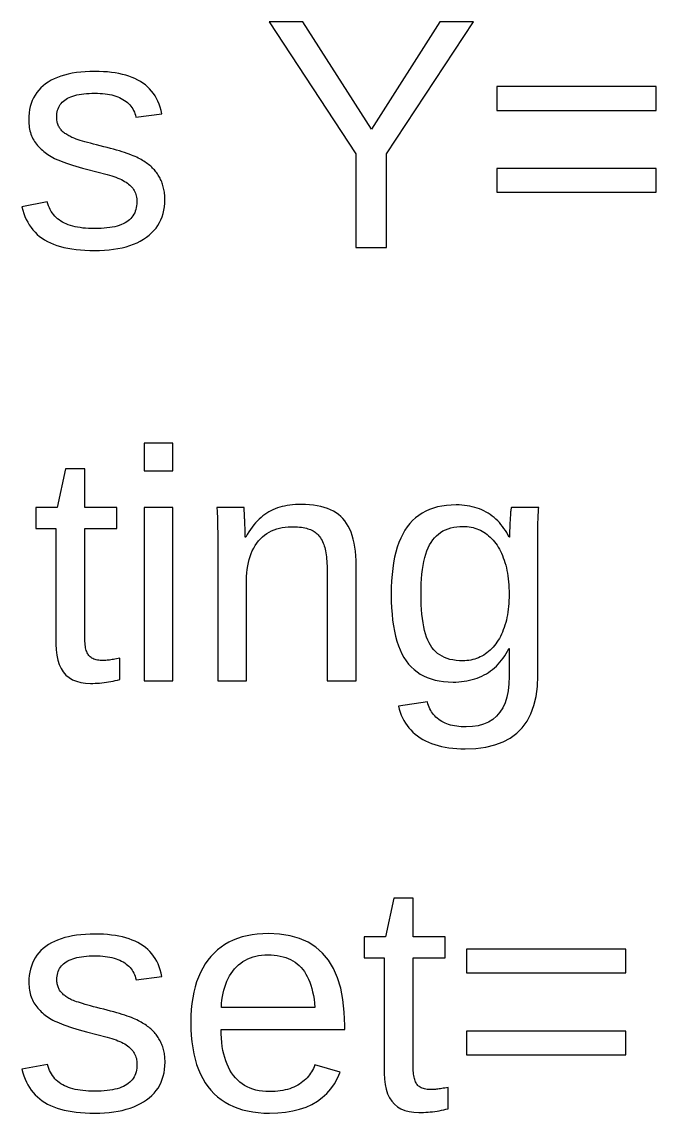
# Model space of a CAD drawing. Extents: x -27 to 133, y -77 to 15.
# Drawn here: x 89 to 93.44, y -76.61 to -68.99 of the extents above; entities that cross this region are included whole.
import ezdxf

# ---------------------------------------------------------------- set-up
doc = ezdxf.new("R2010")
doc.units = 0
doc.layers.get('0').update_dxf_attribs({"linetype": 'CONTINUOUS'})

msp = doc.modelspace()

# ---------------------------------------------------------------- linework, layer by layer
for points in [[(91.5507, -69.9089), (92.1594, -68.9858), (91.9244, -68.9858), (91.4467, -69.7366), (90.9667, -68.9858), (90.7317, -68.9858), (91.3381, -69.9089), (91.3381, -70.5623), (91.5507, -70.5623)], [(89.5471, -70.5841), (89.5811, -70.5825), (89.6138, -70.5797), (89.6454, -70.5759), (89.6757, -70.571), (89.7047, -70.5649), (89.7326, -70.5578), (89.7592, -70.5495), (89.7846, -70.5402), (89.8087, -70.5297), (89.8317, -70.5182), (89.8534, -70.5056), (89.8739, -70.4918), (89.893, -70.4771), (89.9106, -70.4614), (89.9267, -70.4448), (89.9412, -70.4273), (89.9542, -70.4088), (89.9657, -70.3894), (89.9756, -70.3691), (89.984, -70.3479), (89.9909, -70.3257), (89.9963, -70.3026), (90.0001, -70.2786), (90.0024, -70.2536), (90.0032, -70.2278), (90.003, -70.2172), (90.0026, -70.2068), (90.002, -70.1966), (90.001, -70.1865), (89.9998, -70.1766), (89.9984, -70.167), (89.9967, -70.1574), (89.9947, -70.1481), (89.9924, -70.139), (89.9899, -70.13), (89.9871, -70.1212), (89.9841, -70.1126), (89.9808, -70.1041), (89.9772, -70.0959), (89.9734, -70.0877), (89.9694, -70.0798), (89.9652, -70.072), (89.9608, -70.0643), (89.9562, -70.0568), (89.9513, -70.0494), (89.9462, -70.0422), (89.9409, -70.0352), (89.9354, -70.0283), (89.9297, -70.0215), (89.9237, -70.0149), (89.9175, -70.0085), (89.9111, -70.0021), (89.9043, -69.9959), (89.8971, -69.9897), (89.8896, -69.9837), (89.8817, -69.9777), (89.8735, -69.9718), (89.865, -69.966), (89.8561, -69.9603), (89.8468, -69.9546), (89.8372, -69.9491), (89.8272, -69.9436), (89.8169, -69.9382), (89.8062, -69.9329), (89.7948, -69.9277), (89.7824, -69.9223), (89.7689, -69.9169), (89.7544, -69.9114), (89.7388, -69.9058), (89.7221, -69.9001), (89.7044, -69.8944), (89.6856, -69.8886), (89.6657, -69.8827), (89.6448, -69.8768), (89.6228, -69.8708), (89.5998, -69.8647), (89.5757, -69.8585), (89.5504, -69.8523), (89.5265, -69.8462), (89.5039, -69.8404), (89.4828, -69.8347), (89.463, -69.8293), (89.4446, -69.8241), (89.4275, -69.8191), (89.4118, -69.8144), (89.3976, -69.8098), (89.3846, -69.8054), (89.3731, -69.8013), (89.363, -69.7974), (89.3542, -69.7936), (89.3462, -69.79), (89.3386, -69.7862), (89.3313, -69.7823), (89.3242, -69.7782), (89.3175, -69.7741), (89.3111, -69.7698), (89.305, -69.7654), (89.2992, -69.7609), (89.2937, -69.7563), (89.2885, -69.7515), (89.2836, -69.7467), (89.279, -69.7417), (89.2747, -69.7366), (89.2708, -69.7313), (89.2671, -69.7258), (89.2638, -69.7201), (89.2607, -69.7142), (89.258, -69.7081), (89.2557, -69.7018), (89.2536, -69.6952), (89.2519, -69.6885), (89.2504, -69.6815), (89.2493, -69.6743), (89.2485, -69.6669), (89.248, -69.6593), (89.2479, -69.6515), (89.2483, -69.6389), (89.2494, -69.6267), (89.2513, -69.6151), (89.254, -69.6039), (89.2575, -69.5933), (89.2617, -69.5831), (89.2667, -69.5735), (89.2725, -69.5644), (89.279, -69.5557), (89.2863, -69.5476), (89.2943, -69.54), (89.3032, -69.5328), (89.3128, -69.5262), (89.3232, -69.5201), (89.3344, -69.5145), (89.3465, -69.5093), (89.3595, -69.5047), (89.3733, -69.5005), (89.3879, -69.4968), (89.4034, -69.4936), (89.4198, -69.4909), (89.437, -69.4887), (89.455, -69.487), (89.4739, -69.4858), (89.4936, -69.4851), (89.5142, -69.4848), (89.5328, -69.4851), (89.5509, -69.4858), (89.5683, -69.4871), (89.5852, -69.4889), (89.6015, -69.4912), (89.6172, -69.494), (89.6323, -69.4973), (89.6468, -69.5011), (89.6607, -69.5055), (89.6741, -69.5103), (89.6868, -69.5157), (89.699, -69.5215), (89.7106, -69.5279), (89.7215, -69.5347), (89.7318, -69.542), (89.7414, -69.5498), (89.7503, -69.558), (89.7586, -69.5666), (89.7662, -69.5756), (89.7731, -69.5852), (89.7794, -69.5951), (89.785, -69.6055), (89.7899, -69.6163), (89.7941, -69.6276), (89.7977, -69.6394), (89.8006, -69.6515), (89.9819, -69.6291), (89.9766, -69.6057), (89.9702, -69.5833), (89.9628, -69.5619), (89.9544, -69.5415), (89.945, -69.5221), (89.9345, -69.5037), (89.923, -69.4863), (89.9105, -69.4699), (89.8969, -69.4546), (89.8824, -69.4402), (89.8668, -69.4268), (89.8502, -69.4145), (89.8325, -69.4031), (89.8139, -69.3927), (89.7942, -69.3831), (89.7736, -69.3743), (89.7521, -69.3664), (89.7295, -69.3593), (89.706, -69.3531), (89.6815, -69.3477), (89.6561, -69.3431), (89.6297, -69.3393), (89.6022, -69.3364), (89.5739, -69.3343), (89.5445, -69.3331), (89.5142, -69.3326), (89.4801, -69.3332), (89.4472, -69.3347), (89.4156, -69.3373), (89.3853, -69.3409), (89.3563, -69.3455), (89.3286, -69.3511), (89.3021, -69.3578), (89.2769, -69.3655), (89.253, -69.3742), (89.2304, -69.384), (89.209, -69.3947), (89.1889, -69.4065), (89.1701, -69.4194), (89.1527, -69.4332), (89.1366, -69.4479), (89.1219, -69.4636), (89.1086, -69.4802), (89.0968, -69.4977), (89.0863, -69.5162), (89.0772, -69.5356), (89.0695, -69.556), (89.0632, -69.5772), (89.0584, -69.5994), (89.0549, -69.6226), (89.0528, -69.6467), (89.0521, -69.6717), (89.0523, -69.6853), (89.0531, -69.6985), (89.0543, -69.7115), (89.056, -69.7241), (89.0582, -69.7364), (89.0609, -69.7483), (89.0641, -69.76), (89.0678, -69.7712), (89.0719, -69.7822), (89.0766, -69.7928), (89.0817, -69.8031), (89.0873, -69.8131), (89.0935, -69.8227), (89.1, -69.8321), (89.107, -69.8412), (89.1143, -69.8501), (89.122, -69.8588), (89.13, -69.8673), (89.1385, -69.8756), (89.1473, -69.8836), (89.1565, -69.8915), (89.1661, -69.8991), (89.176, -69.9065), (89.1864, -69.9137), (89.1971, -69.9206), (89.2082, -69.9274), (89.22, -69.934), (89.2331, -69.9406), (89.2473, -69.9473), (89.2627, -69.954), (89.2794, -69.9607), (89.2971, -69.9675), (89.3161, -69.9742), (89.3363, -69.981), (89.3576, -69.9878), (89.3802, -69.9946), (89.4039, -70.0014), (89.4288, -70.0083), (89.4549, -70.0152), (89.5992, -70.0532), (89.6157, -70.0578), (89.6315, -70.0625), (89.6466, -70.0675), (89.661, -70.0726), (89.6746, -70.0779), (89.6876, -70.0834), (89.6998, -70.0891), (89.7113, -70.095), (89.7221, -70.101), (89.7322, -70.1072), (89.7415, -70.1137), (89.7502, -70.1203), (89.7581, -70.1271), (89.7654, -70.1341), (89.7721, -70.1415), (89.7782, -70.1491), (89.7837, -70.1571), (89.7887, -70.1655), (89.7931, -70.1741), (89.7969, -70.183), (89.8001, -70.1923), (89.8027, -70.2019), (89.8047, -70.2118), (89.8062, -70.222), (89.8071, -70.2326), (89.8073, -70.2434), (89.8069, -70.2576), (89.8057, -70.2712), (89.8036, -70.2843), (89.8006, -70.2968), (89.7968, -70.3088), (89.7922, -70.3202), (89.7867, -70.331), (89.7804, -70.3413), (89.7733, -70.351), (89.7653, -70.3602), (89.7565, -70.3688), (89.7468, -70.3769), (89.7363, -70.3844), (89.7249, -70.3914), (89.7125, -70.3978), (89.6991, -70.4036), (89.6848, -70.4089), (89.6695, -70.4136), (89.6532, -70.4178), (89.6359, -70.4214), (89.6177, -70.4245), (89.5985, -70.427), (89.5783, -70.4289), (89.5572, -70.4303), (89.535, -70.4311), (89.5119, -70.4314), (89.4903, -70.4311), (89.4694, -70.4303), (89.4492, -70.429), (89.4297, -70.4271), (89.411, -70.4247), (89.3931, -70.4218), (89.3759, -70.4183), (89.3594, -70.4143), (89.3437, -70.4097), (89.3287, -70.4046), (89.3144, -70.399), (89.3009, -70.3928), (89.2882, -70.3861), (89.2761, -70.3788), (89.2647, -70.3709), (89.2539, -70.3624), (89.2438, -70.3533), (89.2343, -70.3435), (89.2255, -70.3332), (89.2173, -70.3222), (89.2098, -70.3106), (89.2029, -70.2984), (89.1967, -70.2856), (89.1911, -70.2721), (89.1862, -70.2581), (89.1819, -70.2434), (89.004, -70.2781), (89.0101, -70.3019), (89.0173, -70.3247), (89.0256, -70.3465), (89.0348, -70.3673), (89.045, -70.3871), (89.0563, -70.406), (89.0685, -70.4239), (89.0818, -70.4407), (89.0961, -70.4566), (89.1114, -70.4715), (89.1277, -70.4854), (89.1451, -70.4984), (89.1634, -70.5103), (89.1829, -70.5213), (89.2035, -70.5314), (89.2255, -70.5407), (89.2486, -70.549), (89.273, -70.5565), (89.2985, -70.5631), (89.3254, -70.5688), (89.3534, -70.5737), (89.3827, -70.5777), (89.4131, -70.5807), (89.4449, -70.5829), (89.4778, -70.5843), (89.5119, -70.5847)], [(93.4351, -69.4389), (92.3217, -69.4389), (92.3217, -69.6045), (93.4351, -69.6045)], [(93.4351, -70.0118), (92.3217, -70.0118), (92.3217, -70.1774), (93.4351, -70.1774)], [(90.0591, -71.932), (89.8577, -71.932), (89.8577, -72.1244), (90.0591, -72.1244)], [(89.4999, -73.6102), (89.5159, -73.6097), (89.5318, -73.6089), (89.5476, -73.6078), (89.5633, -73.6063), (89.5791, -73.6046), (89.5947, -73.6025), (89.6103, -73.6001), (89.6259, -73.5974), (89.6414, -73.5944), (89.6569, -73.5911), (89.6723, -73.5874), (89.6876, -73.5835), (89.6876, -73.4346), (89.6761, -73.437), (89.665, -73.4391), (89.6544, -73.441), (89.6442, -73.4428), (89.6344, -73.4444), (89.625, -73.4458), (89.6161, -73.447), (89.6075, -73.448), (89.5994, -73.4488), (89.5917, -73.4495), (89.5845, -73.4499), (89.5777, -73.4502), (89.5712, -73.4503), (89.5606, -73.4501), (89.5505, -73.4495), (89.5409, -73.4484), (89.5318, -73.447), (89.5232, -73.4451), (89.5151, -73.4428), (89.5075, -73.4401), (89.5004, -73.437), (89.4937, -73.4334), (89.4876, -73.4295), (89.482, -73.4251), (89.4769, -73.4203), (89.4722, -73.4151), (89.468, -73.4093), (89.4641, -73.403), (89.4606, -73.396), (89.4574, -73.3885), (89.4545, -73.3803), (89.452, -73.3715), (89.4498, -73.362), (89.4479, -73.352), (89.4464, -73.3413), (89.4452, -73.3301), (89.4444, -73.3182), (89.4439, -73.3057), (89.4437, -73.2925), (89.4437, -72.5283), (89.6675, -72.5283), (89.6675, -72.3818), (89.4437, -72.3818), (89.4437, -72.111), (89.3094, -72.111), (89.2501, -72.3818), (89.1024, -72.3818), (89.1024, -72.5283), (89.2423, -72.5283), (89.2423, -73.3362), (89.2437, -73.3767), (89.248, -73.414), (89.2552, -73.4481), (89.2652, -73.4789), (89.278, -73.5065), (89.2938, -73.5308), (89.3124, -73.5519), (89.3338, -73.5698), (89.3581, -73.5844), (89.3853, -73.5957), (89.4153, -73.6038), (89.4482, -73.6087), (89.484, -73.6103)], [(90.0591, -72.3818), (89.8577, -72.3818), (89.8577, -73.5924), (90.0591, -73.5924)], [(90.5739, -72.8909), (90.5744, -72.8641), (90.5759, -72.8383), (90.5783, -72.8134), (90.5818, -72.7894), (90.5863, -72.7663), (90.5917, -72.7441), (90.5982, -72.7229), (90.6056, -72.7025), (90.6141, -72.6831), (90.6235, -72.6646), (90.634, -72.647), (90.6454, -72.6303), (90.6578, -72.6145), (90.6711, -72.5998), (90.6851, -72.5862), (90.6998, -72.5738), (90.7153, -72.5626), (90.7314, -72.5526), (90.7484, -72.5438), (90.766, -72.5361), (90.7844, -72.5296), (90.8035, -72.5243), (90.8233, -72.5202), (90.8439, -72.5173), (90.8651, -72.5155), (90.8872, -72.5149), (90.9022, -72.5151), (90.9167, -72.5156), (90.9306, -72.5165), (90.9439, -72.5177), (90.9566, -72.5192), (90.9688, -72.5211), (90.9804, -72.5234), (90.9915, -72.5259), (91.002, -72.5289), (91.0119, -72.5321), (91.0212, -72.5357), (91.03, -72.5397), (91.0382, -72.544), (91.0459, -72.5487), (91.0534, -72.5538), (91.0605, -72.5594), (91.0672, -72.5654), (91.0737, -72.5718), (91.0798, -72.5787), (91.0855, -72.586), (91.091, -72.5938), (91.0961, -72.602), (91.1008, -72.6106), (91.1053, -72.6197), (91.1094, -72.6292), (91.1132, -72.6391), (91.1166, -72.6496), (91.1198, -72.6607), (91.1228, -72.6724), (91.1254, -72.6848), (91.1278, -72.6978), (91.1299, -72.7115), (91.1317, -72.7258), (91.1332, -72.7407), (91.1344, -72.7563), (91.1354, -72.7725), (91.1361, -72.7893), (91.1365, -72.8068), (91.1367, -72.8249), (91.1367, -73.5924), (91.3392, -73.5924), (91.3392, -72.7857), (91.3386, -72.7513), (91.337, -72.7185), (91.3343, -72.6872), (91.3304, -72.6574), (91.3255, -72.6292), (91.3195, -72.6025), (91.3124, -72.5773), (91.3042, -72.5537), (91.2949, -72.5316), (91.2846, -72.511), (91.2731, -72.4919), (91.2605, -72.4744), (91.2469, -72.4584), (91.232, -72.4438), (91.2159, -72.4303), (91.1986, -72.418), (91.18, -72.4068), (91.1601, -72.3969), (91.1389, -72.3881), (91.1165, -72.3805), (91.0928, -72.374), (91.0679, -72.3688), (91.0416, -72.3647), (91.0142, -72.3617), (90.9854, -72.36), (90.9554, -72.3594), (90.9348, -72.3597), (90.9148, -72.3606), (90.8953, -72.3622), (90.8763, -72.3643), (90.8578, -72.3671), (90.8398, -72.3705), (90.8224, -72.3745), (90.8055, -72.3791), (90.7891, -72.3843), (90.7733, -72.3902), (90.7579, -72.3966), (90.7431, -72.4037), (90.7288, -72.4114), (90.7149, -72.4198), (90.7013, -72.4292), (90.6879, -72.4393), (90.6748, -72.4504), (90.6619, -72.4623), (90.6493, -72.475), (90.637, -72.4887), (90.6249, -72.5032), (90.613, -72.5186), (90.6015, -72.5348), (90.5901, -72.5519), (90.5791, -72.5699), (90.5683, -72.5888), (90.5649, -72.5888), (90.5646, -72.5755), (90.5642, -72.5629), (90.5639, -72.551), (90.5636, -72.5397), (90.5633, -72.5291), (90.563, -72.5192), (90.5627, -72.5099), (90.5624, -72.5014), (90.5621, -72.4935), (90.5618, -72.4862), (90.5615, -72.4796), (90.5613, -72.4737), (90.561, -72.4685), (90.5607, -72.4636), (90.5605, -72.4588), (90.5603, -72.4542), (90.56, -72.4495), (90.5598, -72.445), (90.5596, -72.4406), (90.5593, -72.4362), (90.5591, -72.432), (90.5589, -72.4278), (90.5587, -72.4237), (90.5586, -72.4197), (90.5584, -72.4158), (90.5582, -72.412), (90.558, -72.4083), (90.5578, -72.4048), (90.5577, -72.4016), (90.5575, -72.3986), (90.5573, -72.3959), (90.5572, -72.3933), (90.557, -72.391), (90.5568, -72.3889), (90.5566, -72.387), (90.5565, -72.3854), (90.5563, -72.3839), (90.5561, -72.3827), (90.556, -72.3818), (90.3658, -72.3818), (90.3667, -72.39), (90.3677, -72.4001), (90.3685, -72.4122), (90.3692, -72.4263), (90.3699, -72.4422), (90.3705, -72.4602), (90.371, -72.4801), (90.3715, -72.5019), (90.3718, -72.5257), (90.3721, -72.5514), (90.3723, -72.5791), (90.3724, -72.6087), (90.3725, -72.6402), (90.3725, -73.5924), (90.5739, -73.5924)], [(92.1762, -74.0649), (92.2452, -74.0559), (92.3082, -74.0408), (92.3652, -74.0196), (92.4162, -73.9925), (92.4611, -73.9593), (92.5001, -73.92), (92.5331, -73.8747), (92.5601, -73.8234), (92.5811, -73.766), (92.5961, -73.7026), (92.6051, -73.6332), (92.6081, -73.5577), (92.6081, -72.6324), (92.6081, -72.6039), (92.6083, -72.5769), (92.6085, -72.5515), (92.6087, -72.5276), (92.6091, -72.5053), (92.6095, -72.4845), (92.6101, -72.4652), (92.6106, -72.4474), (92.6113, -72.4312), (92.6121, -72.4166), (92.6129, -72.4034), (92.6138, -72.3918), (92.6148, -72.3818), (92.4235, -72.3818), (92.4228, -72.3834), (92.4221, -72.3859), (92.4214, -72.3894), (92.4207, -72.3937), (92.42, -72.3989), (92.4194, -72.405), (92.4187, -72.4119), (92.418, -72.4198), (92.4173, -72.4285), (92.4166, -72.4382), (92.4159, -72.4487), (92.4152, -72.4601), (92.4145, -72.4724), (92.4139, -72.4848), (92.4133, -72.4967), (92.4127, -72.508), (92.4122, -72.5187), (92.4118, -72.5288), (92.4114, -72.5383), (92.411, -72.5473), (92.4107, -72.5557), (92.4105, -72.5634), (92.4103, -72.5706), (92.4102, -72.5773), (92.4101, -72.5833), (92.4101, -72.5888), (92.4078, -72.5888), (92.3997, -72.5724), (92.391, -72.5565), (92.3818, -72.5413), (92.3721, -72.5267), (92.3619, -72.5126), (92.3511, -72.4992), (92.3399, -72.4863), (92.3282, -72.474), (92.3159, -72.4623), (92.3032, -72.4512), (92.2899, -72.4407), (92.2761, -72.4308), (92.2618, -72.4215), (92.2471, -72.4128), (92.2319, -72.4048), (92.2163, -72.3975), (92.2004, -72.3909), (92.184, -72.385), (92.1673, -72.3798), (92.1501, -72.3752), (92.1325, -72.3714), (92.1145, -72.3683), (92.0962, -72.3659), (92.0774, -72.3641), (92.0582, -72.3631), (92.0386, -72.3627), (92.004, -72.3636), (91.9708, -72.3664), (91.9389, -72.3709), (91.9085, -72.3772), (91.8794, -72.3853), (91.8518, -72.3953), (91.8255, -72.407), (91.8006, -72.4206), (91.777, -72.4359), (91.7549, -72.4531), (91.7341, -72.4721), (91.7148, -72.4929), (91.6968, -72.5155), (91.6801, -72.54), (91.6648, -72.5665), (91.6508, -72.5949), (91.6382, -72.6254), (91.6269, -72.6579), (91.6169, -72.6923), (91.6083, -72.7288), (91.6009, -72.7672), (91.595, -72.8077), (91.5903, -72.8501), (91.587, -72.8945), (91.585, -72.9409), (91.5843, -72.9893), (91.5849, -73.037), (91.5868, -73.0828), (91.5899, -73.1265), (91.5942, -73.1682), (91.5998, -73.2079), (91.6066, -73.2456), (91.6146, -73.2814), (91.6239, -73.3151), (91.6345, -73.3468), (91.6462, -73.3765), (91.6592, -73.4042), (91.6734, -73.43), (91.6889, -73.4537), (91.7057, -73.4755), (91.7239, -73.4956), (91.7435, -73.514), (91.7645, -73.5306), (91.7869, -73.5454), (91.8106, -73.5586), (91.8358, -73.5699), (91.8624, -73.5795), (91.8904, -73.5874), (91.9197, -73.5935), (91.9505, -73.5979), (91.9827, -73.6005), (92.0162, -73.6014), (92.0365, -73.601), (92.0564, -73.6), (92.0759, -73.5982), (92.095, -73.5958), (92.1137, -73.5927), (92.132, -73.5889), (92.1499, -73.5843), (92.1674, -73.5791), (92.1845, -73.5732), (92.2012, -73.5666), (92.2175, -73.5593), (92.2334, -73.5513), (92.2489, -73.5426), (92.264, -73.5333), (92.2786, -73.5232), (92.2926, -73.5124), (92.3062, -73.501), (92.3193, -73.4889), (92.3318, -73.4761), (92.3439, -73.4627), (92.3554, -73.4485), (92.3664, -73.4337), (92.377, -73.4182), (92.387, -73.402), (92.3966, -73.3851), (92.4056, -73.3675), (92.4078, -73.3675), (92.4078, -73.5622), (92.406, -73.6143), (92.4007, -73.6623), (92.3918, -73.7061), (92.3793, -73.7457), (92.3633, -73.7812), (92.3437, -73.8125), (92.3206, -73.8396), (92.2938, -73.8625), (92.2636, -73.8813), (92.2297, -73.8959), (92.1923, -73.9063), (92.1514, -73.9126), (92.1068, -73.9147), (92.0899, -73.9144), (92.0734, -73.9136), (92.0575, -73.9122), (92.0421, -73.9104), (92.0271, -73.908), (92.0127, -73.905), (91.9988, -73.9015), (91.9854, -73.8975), (91.9726, -73.8929), (91.9602, -73.8878), (91.9483, -73.8822), (91.937, -73.876), (91.9261, -73.8693), (91.9158, -73.8621), (91.9061, -73.8545), (91.897, -73.8464), (91.8884, -73.8378), (91.8804, -73.8288), (91.873, -73.8193), (91.8661, -73.8093), (91.8599, -73.7989), (91.8542, -73.7881), (91.8491, -73.7768), (91.8445, -73.765), (91.8406, -73.7528), (91.8372, -73.7401), (91.6347, -73.7692), (91.6403, -73.7908), (91.647, -73.8117), (91.6546, -73.8318), (91.6633, -73.8511), (91.6729, -73.8697), (91.6835, -73.8875), (91.6951, -73.9045), (91.7078, -73.9207), (91.7214, -73.9361), (91.736, -73.9508), (91.7515, -73.9647), (91.7681, -73.9778), (91.7857, -73.9902), (91.8043, -74.0017), (91.8238, -74.0123), (91.8442, -74.0219), (91.8656, -74.0307), (91.888, -74.0385), (91.9113, -74.0454), (91.9356, -74.0514), (91.9608, -74.0564), (91.987, -74.0606), (92.0141, -74.0638), (92.0422, -74.0661), (92.0712, -74.0675), (92.1012, -74.0679)], [(92.0604, -73.4519), (92.0375, -73.45), (92.0156, -73.4468), (91.9949, -73.4423), (91.9753, -73.4365), (91.9568, -73.4294), (91.9394, -73.4211), (91.9231, -73.4114), (91.908, -73.4005), (91.8939, -73.3883), (91.881, -73.3748), (91.8692, -73.3601), (91.8584, -73.344), (91.8487, -73.3265), (91.8397, -73.3073), (91.8315, -73.2865), (91.8241, -73.264), (91.8174, -73.2398), (91.8116, -73.214), (91.8065, -73.1866), (91.8022, -73.1575), (91.7987, -73.1267), (91.7959, -73.0943), (91.794, -73.0602), (91.7928, -73.0245), (91.7924, -72.9871), (91.7928, -72.9493), (91.7941, -72.9132), (91.7962, -72.8788), (91.7991, -72.846), (91.8029, -72.8148), (91.8074, -72.7853), (91.8129, -72.7574), (91.8191, -72.7312), (91.8262, -72.7065), (91.8341, -72.6836), (91.8429, -72.6623), (91.8525, -72.6426), (91.8629, -72.6246), (91.8743, -72.608), (91.8866, -72.5928), (91.8999, -72.5789), (91.9142, -72.5663), (91.9296, -72.555), (91.9459, -72.5451), (91.9632, -72.5365), (91.9815, -72.5292), (92.0007, -72.5233), (92.021, -72.5186), (92.0423, -72.5153), (92.0646, -72.5133), (92.0878, -72.5127), (92.102, -72.513), (92.1159, -72.514), (92.1296, -72.5157), (92.1431, -72.518), (92.1564, -72.521), (92.1694, -72.5247), (92.1822, -72.5291), (92.1947, -72.5341), (92.207, -72.5398), (92.2191, -72.5461), (92.231, -72.5531), (92.2426, -72.5608), (92.254, -72.5692), (92.265, -72.5782), (92.2757, -72.5878), (92.286, -72.5979), (92.2959, -72.6087), (92.3055, -72.6201), (92.3146, -72.6321), (92.3233, -72.6446), (92.3317, -72.6578), (92.3396, -72.6715), (92.3472, -72.6859), (92.3544, -72.7008), (92.3611, -72.7164), (92.3675, -72.7325), (92.3735, -72.7492), (92.379, -72.7664), (92.384, -72.784), (92.3885, -72.8022), (92.3926, -72.8208), (92.3961, -72.8399), (92.3992, -72.8594), (92.4019, -72.8795), (92.404, -72.9001), (92.4057, -72.9211), (92.4069, -72.9426), (92.4076, -72.9646), (92.4078, -72.9871), (92.4076, -73.0091), (92.4069, -73.0306), (92.4057, -73.0516), (92.404, -73.0721), (92.4019, -73.0922), (92.3992, -73.1119), (92.3961, -73.131), (92.3926, -73.1497), (92.3885, -73.1679), (92.384, -73.1856), (92.379, -73.2029), (92.3735, -73.2197), (92.3675, -73.236), (92.3611, -73.2519), (92.3543, -73.2671), (92.3472, -73.2817), (92.3396, -73.2958), (92.3316, -73.3093), (92.3232, -73.3222), (92.3144, -73.3346), (92.3052, -73.3464), (92.2957, -73.3576), (92.2857, -73.3682), (92.2753, -73.3782), (92.2646, -73.3877), (92.2534, -73.3966), (92.2419, -73.4049), (92.2302, -73.4125), (92.2182, -73.4194), (92.206, -73.4257), (92.1935, -73.4314), (92.1807, -73.4363), (92.1677, -73.4406), (92.1545, -73.4443), (92.141, -73.4472), (92.1272, -73.4496), (92.1132, -73.4512), (92.099, -73.4522), (92.0845, -73.4525)], [(91.7939, -76.6102), (91.8098, -76.6097), (91.8257, -76.6089), (91.8415, -76.6078), (91.8573, -76.6063), (91.873, -76.6046), (91.8886, -76.6025), (91.9043, -76.6001), (91.9198, -76.5974), (91.9353, -76.5944), (91.9508, -76.5911), (91.9662, -76.5874), (91.9815, -76.5835), (91.9815, -76.4346), (91.97, -76.437), (91.959, -76.4391), (91.9483, -76.441), (91.9381, -76.4428), (91.9283, -76.4444), (91.9189, -76.4458), (91.91, -76.447), (91.9014, -76.448), (91.8933, -76.4488), (91.8857, -76.4495), (91.8784, -76.4499), (91.8716, -76.4502), (91.8652, -76.4503), (91.8546, -76.4501), (91.8445, -76.4495), (91.8349, -76.4484), (91.8257, -76.447), (91.8171, -76.4451), (91.809, -76.4428), (91.8014, -76.4401), (91.7943, -76.437), (91.7877, -76.4334), (91.7815, -76.4295), (91.7759, -76.4251), (91.7708, -76.4203), (91.7661, -76.4151), (91.7619, -76.4093), (91.758, -76.403), (91.7545, -76.396), (91.7513, -76.3885), (91.7484, -76.3803), (91.7459, -76.3715), (91.7437, -76.362), (91.7418, -76.352), (91.7403, -76.3413), (91.7391, -76.3301), (91.7383, -76.3182), (91.7378, -76.3057), (91.7376, -76.2925), (91.7376, -75.5283), (91.9614, -75.5283), (91.9614, -75.3818), (91.7376, -75.3818), (91.7376, -75.111), (91.6033, -75.111), (91.544, -75.3818), (91.3963, -75.3818), (91.3963, -75.5283), (91.5362, -75.5283), (91.5362, -76.3362), (91.5376, -76.3767), (91.5419, -76.414), (91.5491, -76.4481), (91.5591, -76.4789), (91.5719, -76.5065), (91.5877, -76.5308), (91.6063, -76.5519), (91.6277, -76.5698), (91.652, -76.5844), (91.6792, -76.5957), (91.7092, -76.6038), (91.7421, -76.6087), (91.7779, -76.6103)], [(89.5482, -76.6142), (89.5822, -76.6126), (89.615, -76.6098), (89.6465, -76.606), (89.6768, -76.6011), (89.7058, -76.595), (89.7337, -76.5879), (89.7603, -76.5796), (89.7857, -76.5703), (89.8099, -76.5598), (89.8328, -76.5483), (89.8545, -76.5357), (89.875, -76.5219), (89.8941, -76.5072), (89.9117, -76.4915), (89.9278, -76.4749), (89.9423, -76.4574), (89.9553, -76.4389), (89.9668, -76.4195), (89.9767, -76.3992), (89.9851, -76.378), (89.992, -76.3558), (89.9974, -76.3327), (90.0012, -76.3087), (90.0035, -76.2837), (90.0043, -76.2579), (90.0041, -76.2473), (90.0037, -76.2369), (90.0031, -76.2267), (90.0021, -76.2166), (90.0009, -76.2067), (89.9995, -76.197), (89.9978, -76.1875), (89.9958, -76.1782), (89.9935, -76.1691), (89.991, -76.1601), (89.9882, -76.1513), (89.9852, -76.1427), (89.9819, -76.1342), (89.9783, -76.126), (89.9745, -76.1178), (89.9706, -76.1099), (89.9663, -76.102), (89.9619, -76.0944), (89.9573, -76.0869), (89.9524, -76.0795), (89.9473, -76.0723), (89.942, -76.0653), (89.9365, -76.0584), (89.9308, -76.0516), (89.9248, -76.045), (89.9187, -76.0386), (89.9122, -76.0322), (89.9054, -76.026), (89.8982, -76.0198), (89.8907, -76.0138), (89.8829, -76.0078), (89.8746, -76.0019), (89.8661, -75.9961), (89.8572, -75.9904), (89.8479, -75.9847), (89.8383, -75.9792), (89.8283, -75.9737), (89.818, -75.9683), (89.8073, -75.963), (89.796, -75.9578), (89.7835, -75.9524), (89.77, -75.947), (89.7555, -75.9415), (89.7399, -75.9359), (89.7232, -75.9302), (89.7055, -75.9245), (89.6867, -75.9187), (89.6668, -75.9128), (89.6459, -75.9069), (89.624, -75.9009), (89.6009, -75.8948), (89.5768, -75.8886), (89.5515, -75.8824), (89.5276, -75.8763), (89.5051, -75.8705), (89.4839, -75.8648), (89.4641, -75.8594), (89.4457, -75.8542), (89.4286, -75.8492), (89.413, -75.8445), (89.3987, -75.8399), (89.3858, -75.8355), (89.3742, -75.8314), (89.3641, -75.8275), (89.3553, -75.8237), (89.3473, -75.8201), (89.3397, -75.8163), (89.3324, -75.8124), (89.3254, -75.8083), (89.3186, -75.8042), (89.3122, -75.7999), (89.3061, -75.7955), (89.3003, -75.791), (89.2948, -75.7864), (89.2896, -75.7816), (89.2847, -75.7768), (89.2801, -75.7718), (89.2758, -75.7667), (89.2719, -75.7614), (89.2682, -75.7559), (89.2649, -75.7502), (89.2619, -75.7443), (89.2592, -75.7382), (89.2568, -75.7319), (89.2547, -75.7253), (89.253, -75.7186), (89.2515, -75.7116), (89.2504, -75.7044), (89.2496, -75.697), (89.2491, -75.6894), (89.249, -75.6816), (89.2494, -75.669), (89.2505, -75.6568), (89.2524, -75.6452), (89.2551, -75.634), (89.2586, -75.6234), (89.2628, -75.6132), (89.2678, -75.6036), (89.2736, -75.5945), (89.2801, -75.5858), (89.2874, -75.5777), (89.2954, -75.5701), (89.3043, -75.5629), (89.3139, -75.5563), (89.3243, -75.5502), (89.3355, -75.5446), (89.3477, -75.5394), (89.3606, -75.5348), (89.3744, -75.5306), (89.389, -75.5269), (89.4045, -75.5237), (89.4209, -75.521), (89.4381, -75.5188), (89.4561, -75.5171), (89.475, -75.5159), (89.4947, -75.5152), (89.5153, -75.5149), (89.5339, -75.5152), (89.552, -75.5159), (89.5694, -75.5172), (89.5863, -75.519), (89.6026, -75.5213), (89.6183, -75.5241), (89.6334, -75.5274), (89.6479, -75.5312), (89.6618, -75.5356), (89.6752, -75.5404), (89.6879, -75.5458), (89.7001, -75.5516), (89.7117, -75.558), (89.7226, -75.5648), (89.7329, -75.5721), (89.7425, -75.5799), (89.7514, -75.5881), (89.7597, -75.5967), (89.7673, -75.6057), (89.7742, -75.6152), (89.7805, -75.6252), (89.7861, -75.6356), (89.791, -75.6464), (89.7952, -75.6577), (89.7988, -75.6695), (89.8017, -75.6816), (89.983, -75.6592), (89.9777, -75.6358), (89.9713, -75.6134), (89.9639, -75.592), (89.9555, -75.5716), (89.9461, -75.5522), (89.9356, -75.5338), (89.9241, -75.5164), (89.9116, -75.5), (89.8981, -75.4847), (89.8835, -75.4703), (89.8679, -75.4569), (89.8513, -75.4446), (89.8336, -75.4332), (89.815, -75.4228), (89.7953, -75.4132), (89.7748, -75.4044), (89.7532, -75.3965), (89.7306, -75.3894), (89.7071, -75.3832), (89.6826, -75.3778), (89.6572, -75.3732), (89.6308, -75.3694), (89.6034, -75.3665), (89.575, -75.3644), (89.5456, -75.3632), (89.5153, -75.3627), (89.4812, -75.3633), (89.4483, -75.3648), (89.4167, -75.3674), (89.3864, -75.3709), (89.3574, -75.3756), (89.3297, -75.3812), (89.3032, -75.3879), (89.278, -75.3956), (89.2541, -75.4043), (89.2315, -75.4141), (89.2101, -75.4248), (89.19, -75.4366), (89.1712, -75.4495), (89.1538, -75.4633), (89.1377, -75.478), (89.123, -75.4937), (89.1098, -75.5103), (89.0979, -75.5278), (89.0874, -75.5463), (89.0783, -75.5657), (89.0706, -75.5861), (89.0644, -75.6073), (89.0595, -75.6295), (89.056, -75.6527), (89.0539, -75.6768), (89.0532, -75.7018), (89.0534, -75.7154), (89.0542, -75.7286), (89.0554, -75.7416), (89.0571, -75.7542), (89.0593, -75.7665), (89.062, -75.7784), (89.0652, -75.7901), (89.0689, -75.8013), (89.073, -75.8123), (89.0777, -75.8229), (89.0828, -75.8332), (89.0885, -75.8432), (89.0946, -75.8528), (89.1011, -75.8622), (89.1081, -75.8713), (89.1154, -75.8802), (89.1231, -75.8889), (89.1311, -75.8974), (89.1396, -75.9057), (89.1484, -75.9137), (89.1576, -75.9216), (89.1672, -75.9292), (89.1771, -75.9366), (89.1875, -75.9438), (89.1982, -75.9507), (89.2093, -75.9574), (89.2211, -75.9641), (89.2342, -75.9707), (89.2484, -75.9774), (89.2639, -75.9841), (89.2805, -75.9908), (89.2983, -75.9976), (89.3172, -76.0043), (89.3374, -76.0111), (89.3587, -76.0179), (89.3813, -76.0247), (89.405, -76.0315), (89.4299, -76.0384), (89.456, -76.0453), (89.6003, -76.0833), (89.6168, -76.0879), (89.6326, -76.0926), (89.6477, -76.0976), (89.6621, -76.1027), (89.6757, -76.108), (89.6887, -76.1135), (89.7009, -76.1192), (89.7124, -76.125), (89.7232, -76.1311), (89.7333, -76.1373), (89.7426, -76.1438), (89.7513, -76.1504), (89.7592, -76.1572), (89.7665, -76.1642), (89.7732, -76.1716), (89.7793, -76.1792), (89.7849, -76.1872), (89.7898, -76.1956), (89.7942, -76.2042), (89.798, -76.2131), (89.8012, -76.2224), (89.8038, -76.232), (89.8058, -76.2419), (89.8073, -76.2521), (89.8082, -76.2627), (89.8084, -76.2735), (89.808, -76.2877), (89.8068, -76.3013), (89.8047, -76.3144), (89.8017, -76.3269), (89.7979, -76.3389), (89.7933, -76.3503), (89.7878, -76.3611), (89.7815, -76.3714), (89.7744, -76.3811), (89.7664, -76.3903), (89.7576, -76.3989), (89.7479, -76.407), (89.7374, -76.4145), (89.726, -76.4215), (89.7136, -76.4279), (89.7002, -76.4337), (89.6859, -76.439), (89.6706, -76.4437), (89.6543, -76.4479), (89.637, -76.4515), (89.6188, -76.4546), (89.5996, -76.4571), (89.5794, -76.459), (89.5583, -76.4604), (89.5361, -76.4612), (89.5131, -76.4615), (89.4914, -76.4612), (89.4705, -76.4604), (89.4503, -76.4591), (89.4308, -76.4572), (89.4121, -76.4548), (89.3942, -76.4519), (89.377, -76.4484), (89.3605, -76.4443), (89.3448, -76.4398), (89.3298, -76.4347), (89.3155, -76.4291), (89.302, -76.4229), (89.2893, -76.4162), (89.2772, -76.4089), (89.2658, -76.401), (89.255, -76.3925), (89.2449, -76.3834), (89.2354, -76.3736), (89.2266, -76.3633), (89.2184, -76.3523), (89.2109, -76.3407), (89.204, -76.3285), (89.1978, -76.3157), (89.1922, -76.3022), (89.1873, -76.2882), (89.183, -76.2735), (89.0051, -76.3082), (89.0113, -76.332), (89.0185, -76.3548), (89.0267, -76.3766), (89.0359, -76.3974), (89.0461, -76.4172), (89.0574, -76.4361), (89.0696, -76.4539), (89.0829, -76.4708), (89.0972, -76.4867), (89.1125, -76.5016), (89.1288, -76.5155), (89.1462, -76.5284), (89.1645, -76.5404), (89.184, -76.5514), (89.2047, -76.5615), (89.2266, -76.5708), (89.2497, -76.5791), (89.2741, -76.5866), (89.2997, -76.5932), (89.3265, -76.5989), (89.3545, -76.6038), (89.3838, -76.6077), (89.4142, -76.6108), (89.446, -76.613), (89.4789, -76.6143), (89.5131, -76.6148)], [(90.7914, -76.6131), (90.8458, -76.608), (90.8968, -76.5995), (90.9446, -76.5877), (90.9891, -76.5724), (91.0303, -76.5538), (91.0682, -76.5317), (91.1029, -76.5063), (91.1343, -76.4775), (91.1625, -76.4453), (91.1874, -76.4097), (91.209, -76.3707), (91.2273, -76.3284), (91.0505, -76.278), (91.0459, -76.2902), (91.0407, -76.3021), (91.0349, -76.3137), (91.0285, -76.3249), (91.0215, -76.3358), (91.0138, -76.3464), (91.0056, -76.3567), (90.9968, -76.3666), (90.9874, -76.3761), (90.9773, -76.3854), (90.9667, -76.3943), (90.9555, -76.4029), (90.9436, -76.4112), (90.9312, -76.4189), (90.9182, -76.4261), (90.9045, -76.4326), (90.8902, -76.4385), (90.8753, -76.4438), (90.8598, -76.4485), (90.8436, -76.4525), (90.8269, -76.456), (90.8095, -76.4588), (90.7915, -76.4609), (90.7729, -76.4625), (90.7537, -76.4634), (90.7339, -76.4637), (90.7089, -76.4631), (90.6848, -76.4611), (90.6617, -76.4577), (90.6395, -76.453), (90.6182, -76.447), (90.5979, -76.4397), (90.5786, -76.431), (90.5601, -76.421), (90.5426, -76.4096), (90.5261, -76.3969), (90.5105, -76.3828), (90.4958, -76.3675), (90.4821, -76.3507), (90.4694, -76.3328), (90.4576, -76.3137), (90.4469, -76.2935), (90.4372, -76.2722), (90.4286, -76.2497), (90.4209, -76.2262), (90.4143, -76.2015), (90.4087, -76.1756), (90.4041, -76.1487), (90.4005, -76.1206), (90.398, -76.0914), (90.3965, -76.0611), (90.3959, -76.0296), (91.2598, -76.0296), (91.2598, -76.0028), (91.2566, -75.9076), (91.2471, -75.82), (91.2313, -75.7401), (91.2092, -75.6677), (91.1808, -75.603), (91.1461, -75.5459), (91.105, -75.4964), (91.0576, -75.4546), (91.0039, -75.4203), (90.9439, -75.3936), (90.8776, -75.3746), (90.805, -75.3632), (90.726, -75.3594), (90.6866, -75.3603), (90.6487, -75.3632), (90.6121, -75.3679), (90.577, -75.3745), (90.5433, -75.3831), (90.511, -75.3935), (90.4801, -75.4058), (90.4507, -75.42), (90.4227, -75.4361), (90.3961, -75.4541), (90.371, -75.4739), (90.3472, -75.4957), (90.3249, -75.5194), (90.3041, -75.5448), (90.285, -75.5719), (90.2676, -75.6007), (90.2518, -75.6311), (90.2377, -75.6632), (90.2252, -75.6969), (90.2144, -75.7323), (90.2053, -75.7693), (90.1978, -75.808), (90.192, -75.8483), (90.1878, -75.8903), (90.1853, -75.934), (90.1845, -75.9793), (90.1853, -76.0269), (90.1878, -76.0727), (90.192, -76.1166), (90.1978, -76.1587), (90.2053, -76.199), (90.2144, -76.2374), (90.2252, -76.274), (90.2377, -76.3087), (90.2518, -76.3416), (90.2676, -76.3727), (90.285, -76.4019), (90.3041, -76.4293), (90.3249, -76.4548), (90.3473, -76.4785), (90.3711, -76.5002), (90.3965, -76.5201), (90.4234, -76.5381), (90.4519, -76.5542), (90.4818, -76.5684), (90.5133, -76.5807), (90.5463, -76.5911), (90.5807, -76.5996), (90.6168, -76.6063), (90.6543, -76.611), (90.6933, -76.6138), (90.7339, -76.6148)], [(90.3997, -75.8493), (90.4021, -75.8243), (90.4055, -75.8001), (90.4098, -75.7768), (90.415, -75.7544), (90.4212, -75.7328), (90.4283, -75.7121), (90.4363, -75.6923), (90.4453, -75.6733), (90.4552, -75.6552), (90.466, -75.638), (90.4778, -75.6216), (90.4905, -75.6061), (90.504, -75.5916), (90.5183, -75.5783), (90.5333, -75.5661), (90.5489, -75.5551), (90.5654, -75.5453), (90.5825, -75.5366), (90.6004, -75.5291), (90.6189, -75.5227), (90.6382, -75.5175), (90.6583, -75.5134), (90.679, -75.5105), (90.7005, -75.5088), (90.7227, -75.5082), (90.7455, -75.5087), (90.7675, -75.5103), (90.7886, -75.5129), (90.809, -75.5165), (90.8284, -75.5212), (90.8471, -75.5269), (90.8649, -75.5337), (90.8819, -75.5415), (90.898, -75.5503), (90.9133, -75.5602), (90.9278, -75.5711), (90.9415, -75.583), (90.9543, -75.596), (90.9663, -75.6102), (90.9776, -75.6255), (90.9881, -75.6421), (90.9978, -75.6599), (91.0068, -75.6789), (91.0151, -75.6992), (91.0225, -75.7206), (91.0293, -75.7433), (91.0353, -75.7672), (91.0405, -75.7924), (91.045, -75.8188), (91.0487, -75.8464), (91.0516, -75.8752), (90.3982, -75.8752)], [(93.2236, -75.469), (92.1102, -75.469), (92.1102, -75.6346), (93.2236, -75.6346)], [(93.2236, -76.0419), (92.1102, -76.0419), (92.1102, -76.2075), (93.2236, -76.2075)]]:
    msp.add_lwpolyline(points, close=True)

doc.saveas('drawing.dxf')
